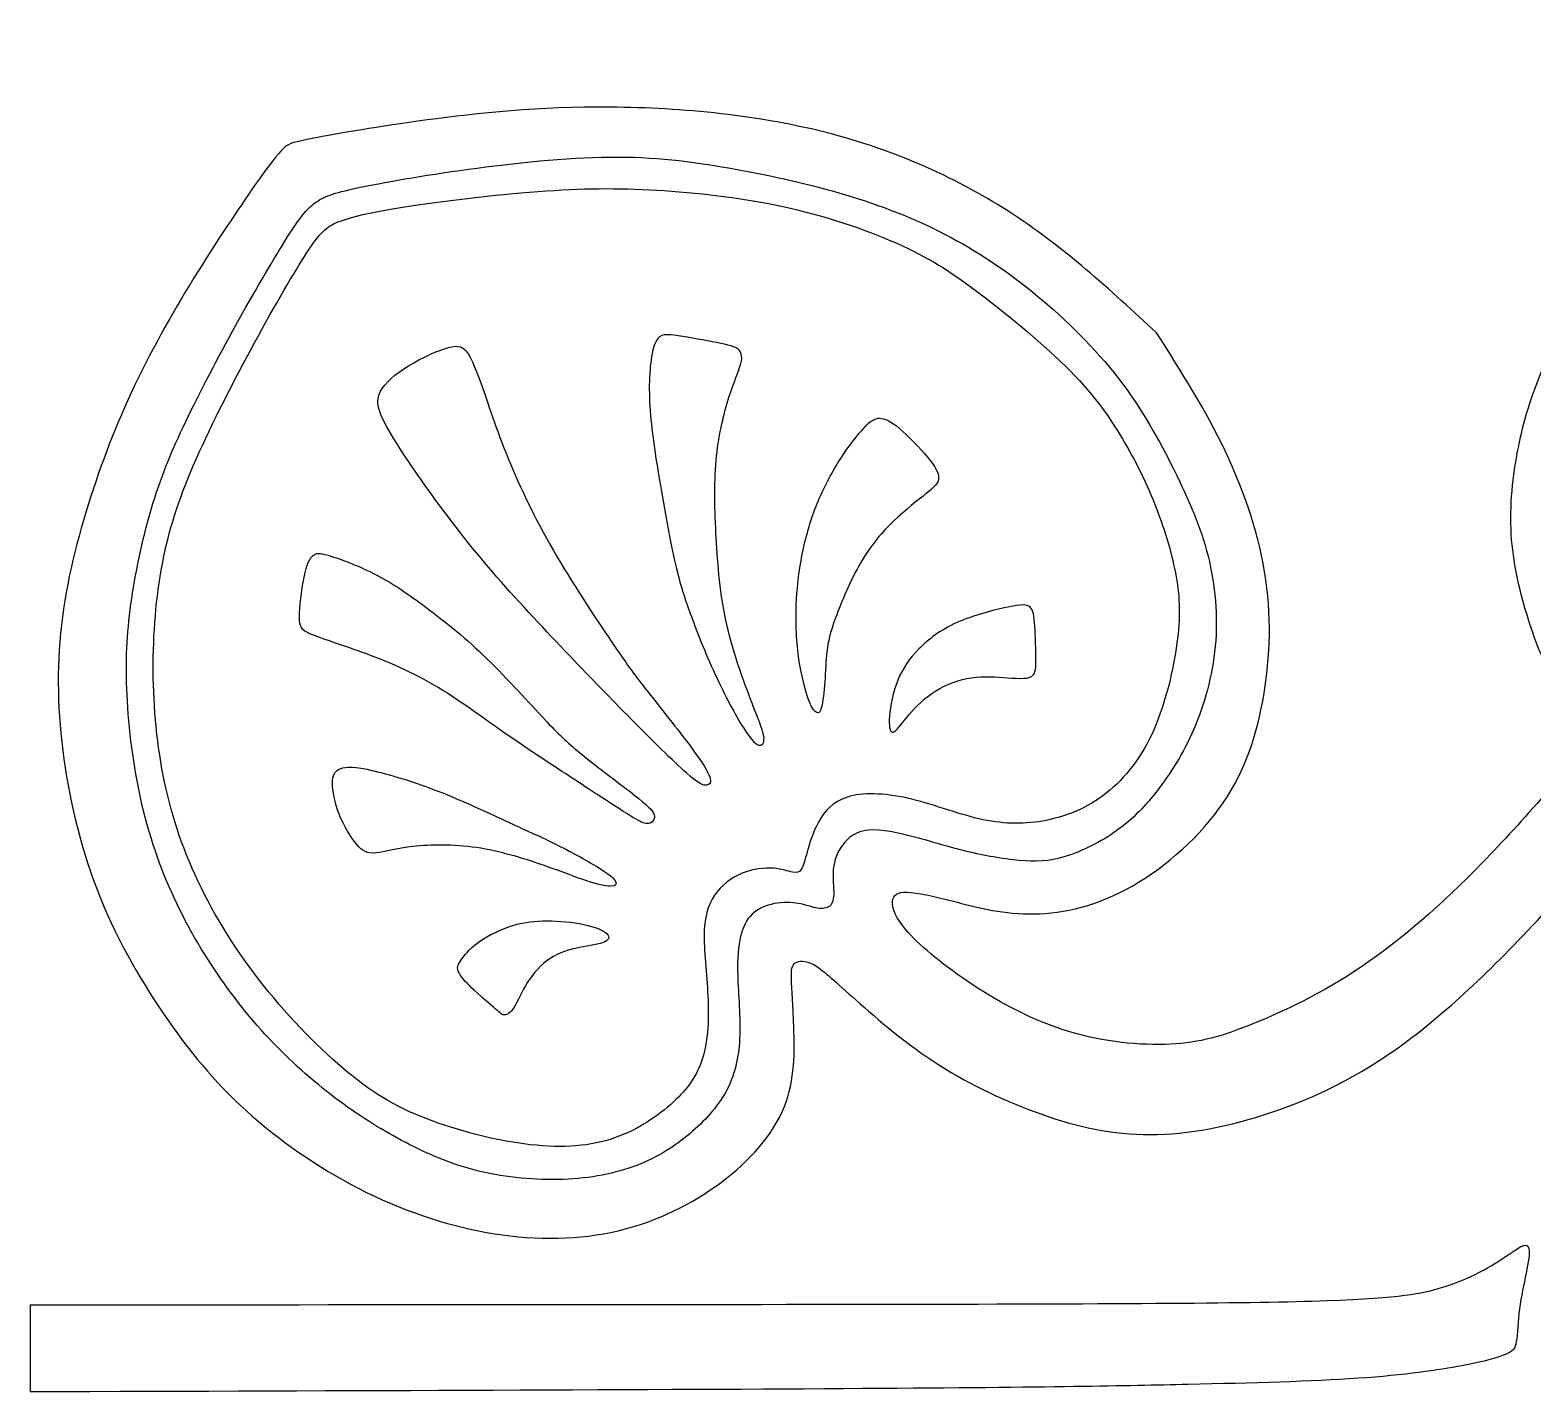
# Model space of a CAD drawing. Extents: x -11 to 8.6, y -2.9 to 35.2.
# Drawn here: x -8.361 to -6.301, y 10.876 to 12.742 of the extents above; entities that cross this region are included whole.
import ezdxf

# ---------------------------------------------------------------- set-up
doc = ezdxf.new("R2010")
doc.units = 0
doc.header["$MEASUREMENT"] = 0
doc.layers.add('LAYER_1', color=7, linetype='CONTINUOUS')

msp = doc.modelspace()

# ---------------------------------------------------------------- linework, layer by layer
at = {"layer": 'LAYER_1'}
for points, knots in [([(-6.24616, 11.80863), (-6.25912, 11.82637), (-6.26871, 11.84148), (-6.27781, 11.8597), (-6.27781, 11.8597), (-6.29126, 11.88663), (-6.30374, 11.9204), (-6.31359, 11.95536), (-6.31359, 11.95536), (-6.32341, 11.99032), (-6.33067, 12.0265), (-6.33147, 12.06569), (-6.33147, 12.06569), (-6.33227, 12.10486), (-6.32662, 12.14707), (-6.31818, 12.18426), (-6.31818, 12.18426), (-6.30976, 12.22142), (-6.29849, 12.25357), (-6.28222, 12.29096), (-6.28222, 12.29096), (-6.26596, 12.32832), (-6.24463, 12.37092), (-6.21811, 12.40931), (-6.21811, 12.40931), (-6.19161, 12.44767), (-6.15984, 12.48185), (-6.12749, 12.5112), (-6.12749, 12.5112), (-6.09515, 12.54052), (-6.0622, 12.56504), (-6.02341, 12.58915), (-6.02341, 12.58915), (-5.98464, 12.61327), (-5.94, 12.63698), (-5.8962, 12.65687), (-5.8962, 12.65687), (-5.8524, 12.67675), (-5.80939, 12.69285), (-5.75533, 12.7065), (-5.75533, 12.7065), (-5.70128, 12.72015), (-5.63618, 12.73143), (-5.56564, 12.73666), (-5.56564, 12.73666), (-5.49512, 12.74188), (-5.41915, 12.74106), (-5.34179, 12.73745), (-5.34179, 12.73745), (-5.26444, 12.73384), (-5.18564, 12.72739), (-5.11432, 12.71374), (-5.11432, 12.71374), (-5.04299, 12.70008), (-4.97907, 12.67916), (-4.91839, 12.65464), (-4.91839, 12.65464), (-4.85772, 12.63015), (-4.80025, 12.602), (-4.74759, 12.56564), (-4.74759, 12.56564), (-4.69495, 12.52928), (-4.64712, 12.48464), (-4.60613, 12.43501), (-4.60613, 12.43501), (-4.56513, 12.38539), (-4.53098, 12.33071), (-4.50706, 12.28168), (-4.50706, 12.28168), (-4.48317, 12.23267), (-4.46948, 12.18925), (-4.46044, 12.14062), (-4.46044, 12.14062), (-4.45142, 12.09201), (-4.44697, 12.03815), (-4.44999, 11.98268), (-4.44999, 11.98268), (-4.453, 11.92724), (-4.46346, 11.87017), (-4.48054, 11.82134), (-4.48054, 11.82134), (-4.49762, 11.77251), (-4.52134, 11.73191), (-4.55088, 11.69353), (-4.55088, 11.69353), (-4.58041, 11.65516), (-4.61579, 11.61896), (-4.6409, 11.59625), (-4.6409, 11.59625), (-4.666, 11.57356), (-4.6809, 11.56432), (-4.69034, 11.56069), (-4.69034, 11.56069), (-4.69976, 11.55708), (-4.70381, 11.5591), (-4.70822, 11.56271), (-4.70822, 11.56271), (-4.71263, 11.56632), (-4.71746, 11.57157), (-4.72429, 11.58061), (-4.72429, 11.58061), (-4.73111, 11.58963), (-4.73997, 11.6025), (-4.74761, 11.61235), (-4.74761, 11.61235), (-4.75523, 11.62219), (-4.76168, 11.62902), (-4.76489, 11.63405), (-4.76489, 11.63405), (-4.76809, 11.63907), (-4.76809, 11.64229), (-4.76326, 11.64833), (-4.76326, 11.64833), (-4.75845, 11.65434), (-4.74879, 11.66318), (-4.72911, 11.68186), (-4.72911, 11.68186), (-4.70942, 11.70055), (-4.67966, 11.72911), (-4.65736, 11.75382), (-4.65736, 11.75382), (-4.63507, 11.77852), (-4.62018, 11.79943), (-4.60974, 11.81911), (-4.60974, 11.81911), (-4.59931, 11.8388), (-4.59326, 11.8573), (-4.58814, 11.8779), (-4.58814, 11.8779), (-4.58303, 11.89847), (-4.57882, 11.9212), (-4.57671, 11.95948), (-4.57671, 11.95948), (-4.57461, 11.99774), (-4.57461, 12.05162), (-4.59109, 12.11592), (-4.59109, 12.11592), (-4.60757, 12.18021), (-4.64052, 12.25496), (-4.69356, 12.32007), (-4.69356, 12.32007), (-4.7466, 12.38517), (-4.81977, 12.44064), (-4.90215, 12.48163), (-4.90215, 12.48163), (-4.98452, 12.52262), (-5.07617, 12.54914), (-5.18066, 12.56281), (-5.18066, 12.56281), (-5.28514, 12.57647), (-5.40249, 12.57729), (-5.51542, 12.56562), (-5.51542, 12.56562), (-5.62834, 12.55397), (-5.73686, 12.52986), (-5.82729, 12.50092), (-5.82729, 12.50092), (-5.91769, 12.47199), (-5.99006, 12.43821), (-6.0431, 12.39842), (-6.0431, 12.39842), (-6.09614, 12.35865), (-6.12991, 12.31283), (-6.15683, 12.2638), (-6.15683, 12.2638), (-6.18375, 12.21479), (-6.20386, 12.16253), (-6.20829, 12.11149), (-6.20829, 12.11149), (-6.2127, 12.06046), (-6.20144, 12.01063), (-6.18295, 11.962), (-6.18295, 11.962), (-6.17539, 11.94211), (-6.16662, 11.92239), (-6.15667, 11.90303)], [0, 0, 0, 0, 0.0222222, 0.0222222, 0.0222222, 0.0222222, 0.0444444, 0.0444444, 0.0444444, 0.0444444, 0.0666667, 0.0666667, 0.0666667, 0.0666667, 0.0888889, 0.0888889, 0.0888889, 0.0888889, 0.1111111, 0.1111111, 0.1111111, 0.1111111, 0.1333333, 0.1333333, 0.1333333, 0.1333333, 0.1555556, 0.1555556, 0.1555556, 0.1555556, 0.1777778, 0.1777778, 0.1777778, 0.1777778, 0.2, 0.2, 0.2, 0.2, 0.2222222, 0.2222222, 0.2222222, 0.2222222, 0.2444444, 0.2444444, 0.2444444, 0.2444444, 0.2666667, 0.2666667, 0.2666667, 0.2666667, 0.2888889, 0.2888889, 0.2888889, 0.2888889, 0.3111111, 0.3111111, 0.3111111, 0.3111111, 0.3333333, 0.3333333, 0.3333333, 0.3333333, 0.3555556, 0.3555556, 0.3555556, 0.3555556, 0.3777778, 0.3777778, 0.3777778, 0.3777778, 0.4, 0.4, 0.4, 0.4, 0.4222222, 0.4222222, 0.4222222, 0.4222222, 0.4444444, 0.4444444, 0.4444444, 0.4444444, 0.4666667, 0.4666667, 0.4666667, 0.4666667, 0.4888889, 0.4888889, 0.4888889, 0.4888889, 0.5111111, 0.5111111, 0.5111111, 0.5111111, 0.5333333, 0.5333333, 0.5333333, 0.5333333, 0.5555556, 0.5555556, 0.5555556, 0.5555556, 0.5777778, 0.5777778, 0.5777778, 0.5777778, 0.6, 0.6, 0.6, 0.6, 0.6222222, 0.6222222, 0.6222222, 0.6222222, 0.6444444, 0.6444444, 0.6444444, 0.6444444, 0.6666667, 0.6666667, 0.6666667, 0.6666667, 0.6888889, 0.6888889, 0.6888889, 0.6888889, 0.7111111, 0.7111111, 0.7111111, 0.7111111, 0.7333333, 0.7333333, 0.7333333, 0.7333333, 0.7555556, 0.7555556, 0.7555556, 0.7555556, 0.7777778, 0.7777778, 0.7777778, 0.7777778, 0.8, 0.8, 0.8, 0.8, 0.8222222, 0.8222222, 0.8222222, 0.8222222, 0.8444444, 0.8444444, 0.8444444, 0.8444444, 0.8666667, 0.8666667, 0.8666667, 0.8666667, 0.8888889, 0.8888889, 0.8888889, 0.8888889, 0.9111111, 0.9111111, 0.9111111, 0.9111111, 0.9333333, 0.9333333, 0.9333333, 0.9333333, 0.9555556, 0.9555556, 0.9555556, 0.9555556, 1, 1, 1, 1]), ([(-6.81713, 12.32728), (-6.88063, 12.38596), (-6.94413, 12.44463), (-7.01969, 12.49326), (-7.01969, 12.49326), (-7.09524, 12.54189), (-7.18285, 12.58048), (-7.2809, 12.60419), (-7.2809, 12.60419), (-7.37896, 12.6279), (-7.48748, 12.63674), (-7.58352, 12.63634), (-7.58352, 12.63634), (-7.67958, 12.63594), (-7.76319, 12.62628), (-7.82948, 12.61704), (-7.82948, 12.61704), (-7.89579, 12.6078), (-7.94484, 12.59896), (-7.97214, 12.59375), (-7.97214, 12.59375), (-7.99946, 12.58851), (-8.00511, 12.58689), (-8.01193, 12.58128), (-8.01193, 12.58128), (-8.01877, 12.57565), (-8.02681, 12.566), (-8.04569, 12.53948), (-8.04569, 12.53948), (-8.06457, 12.51296), (-8.09434, 12.46955), (-8.12487, 12.42094), (-8.12487, 12.42094), (-8.15542, 12.37231), (-8.18677, 12.31843), (-8.21289, 12.26498), (-8.21289, 12.26498), (-8.239, 12.21154), (-8.25991, 12.15848), (-8.27799, 12.10223), (-8.27799, 12.10223), (-8.29607, 12.04597), (-8.31135, 11.98647), (-8.31818, 11.9266), (-8.31818, 11.9266), (-8.32502, 11.86672), (-8.3234, 11.80643), (-8.31456, 11.74334), (-8.31456, 11.74334), (-8.30572, 11.68024), (-8.28964, 11.61433), (-8.26472, 11.55285), (-8.26472, 11.55285), (-8.23981, 11.49137), (-8.20605, 11.43428), (-8.17149, 11.38487), (-8.17149, 11.38487), (-8.13693, 11.33544), (-8.10155, 11.29363), (-8.05655, 11.25426), (-8.05655, 11.25426), (-8.01155, 11.21487), (-7.95687, 11.17788), (-7.89982, 11.14976), (-7.89982, 11.14976), (-7.84275, 11.12164), (-7.78327, 11.10233), (-7.7246, 11.09309), (-7.7246, 11.09309), (-7.66593, 11.08385), (-7.60804, 11.08465), (-7.555, 11.0971), (-7.555, 11.0971), (-7.50196, 11.10957), (-7.45371, 11.13368), (-7.41394, 11.16341), (-7.41394, 11.16341), (-7.37415, 11.19316), (-7.3428, 11.22854), (-7.32752, 11.2663), (-7.32752, 11.2663), (-7.31225, 11.30407), (-7.31307, 11.34428), (-7.31427, 11.37521), (-7.31427, 11.37521), (-7.31547, 11.40614), (-7.31708, 11.42787), (-7.31748, 11.44152), (-7.31748, 11.44152), (-7.31788, 11.45517), (-7.31708, 11.46082), (-7.31227, 11.46403), (-7.31227, 11.46403), (-7.30744, 11.46724), (-7.2986, 11.46806), (-7.28695, 11.46164), (-7.28695, 11.46164), (-7.2753, 11.45521), (-7.26081, 11.44152), (-7.23389, 11.41742), (-7.23389, 11.41742), (-7.20697, 11.39331), (-7.16758, 11.35873), (-7.12378, 11.32981), (-7.12378, 11.32981), (-7.07998, 11.30088), (-7.03173, 11.27755), (-6.98352, 11.25989), (-6.98352, 11.25989), (-6.93529, 11.24221), (-6.88707, 11.23012), (-6.83523, 11.22892), (-6.83523, 11.22892), (-6.78339, 11.22772), (-6.72791, 11.23738), (-6.67005, 11.25586), (-6.67005, 11.25586), (-6.61218, 11.27434), (-6.55189, 11.30168), (-6.49001, 11.34508), (-6.49001, 11.34508), (-6.42813, 11.38848), (-6.3646, 11.44795), (-6.29509, 11.5223), (-6.29509, 11.5223), (-6.22557, 11.59665), (-6.15, 11.68587), (-6.08451, 11.7582), (-6.08451, 11.7582), (-6.019, 11.83054), (-5.96352, 11.88602), (-5.90767, 11.92942), (-5.90767, 11.92942), (-5.8518, 11.97282), (-5.79554, 12.00417), (-5.73325, 12.02989), (-5.73325, 12.02989), (-5.67095, 12.05561), (-5.60262, 12.07571), (-5.52667, 12.08455), (-5.52667, 12.08455), (-5.45072, 12.09339), (-5.36713, 12.09097), (-5.27149, 12.06565), (-5.27149, 12.06565), (-5.17583, 12.04034), (-5.06813, 11.99211), (-4.98013, 11.9439), (-4.98013, 11.9439), (-4.89211, 11.89567), (-4.82378, 11.84742), (-4.74301, 11.77509), (-4.74301, 11.77509), (-4.73335, 11.76646), (-4.72349, 11.75745), (-4.71352, 11.74817)], [0, 0, 0, 0, 0.025, 0.025, 0.025, 0.025, 0.05, 0.05, 0.05, 0.05, 0.075, 0.075, 0.075, 0.075, 0.1, 0.1, 0.1, 0.1, 0.125, 0.125, 0.125, 0.125, 0.15, 0.15, 0.15, 0.15, 0.175, 0.175, 0.175, 0.175, 0.2, 0.2, 0.2, 0.2, 0.225, 0.225, 0.225, 0.225, 0.25, 0.25, 0.25, 0.25, 0.275, 0.275, 0.275, 0.275, 0.3, 0.3, 0.3, 0.3, 0.325, 0.325, 0.325, 0.325, 0.35, 0.35, 0.35, 0.35, 0.375, 0.375, 0.375, 0.375, 0.4, 0.4, 0.4, 0.4, 0.425, 0.425, 0.425, 0.425, 0.45, 0.45, 0.45, 0.45, 0.475, 0.475, 0.475, 0.475, 0.5, 0.5, 0.5, 0.5, 0.525, 0.525, 0.525, 0.525, 0.55, 0.55, 0.55, 0.55, 0.575, 0.575, 0.575, 0.575, 0.6, 0.6, 0.6, 0.6, 0.625, 0.625, 0.625, 0.625, 0.65, 0.65, 0.65, 0.65, 0.675, 0.675, 0.675, 0.675, 0.7, 0.7, 0.7, 0.7, 0.725, 0.725, 0.725, 0.725, 0.75, 0.75, 0.75, 0.75, 0.775, 0.775, 0.775, 0.775, 0.8, 0.8, 0.8, 0.8, 0.825, 0.825, 0.825, 0.825, 0.85, 0.85, 0.85, 0.85, 0.875, 0.875, 0.875, 0.875, 0.9, 0.9, 0.9, 0.9, 0.925, 0.925, 0.925, 0.925, 0.95, 0.95, 0.95, 0.95, 1, 1, 1, 1]), ([(-6.79314, 12.13916), (-6.81323, 12.17955), (-6.83696, 12.22297), (-6.86909, 12.26456), (-6.86909, 12.26456), (-6.90125, 12.30616), (-6.94184, 12.34595), (-6.98243, 12.3793), (-6.98243, 12.3793), (-7.02302, 12.41266), (-7.06361, 12.4396), (-7.10661, 12.46189), (-7.10661, 12.46189), (-7.14961, 12.4842), (-7.19505, 12.50188), (-7.24346, 12.51634), (-7.24346, 12.51634), (-7.29189, 12.53081), (-7.34333, 12.54207), (-7.39416, 12.55131), (-7.39416, 12.55131), (-7.445, 12.56055), (-7.49525, 12.56779), (-7.55512, 12.56799), (-7.55512, 12.56799), (-7.615, 12.56819), (-7.68454, 12.56136), (-7.74822, 12.55292), (-7.74822, 12.55292), (-7.81193, 12.54448), (-7.8698, 12.53444), (-7.90596, 12.52702), (-7.90596, 12.52702), (-7.94214, 12.51958), (-7.95661, 12.51473), (-7.96846, 12.50671), (-7.96846, 12.50671), (-7.98033, 12.49867), (-7.98957, 12.48741), (-8.00583, 12.46209), (-8.00583, 12.46209), (-8.0221, 12.43677), (-8.04543, 12.39739), (-8.06973, 12.35399), (-8.06973, 12.35399), (-8.09404, 12.31059), (-8.11938, 12.26314), (-8.14007, 12.22117), (-8.14007, 12.22117), (-8.16077, 12.17917), (-8.17685, 12.14259), (-8.1901, 12.10101), (-8.1901, 12.10101), (-8.20337, 12.05942), (-8.21382, 12.01278), (-8.22043, 11.971), (-8.22043, 11.971), (-8.22707, 11.9292), (-8.22989, 11.8922), (-8.22869, 11.848), (-8.22869, 11.848), (-8.22749, 11.8038), (-8.22224, 11.75237), (-8.21261, 11.70415), (-8.21261, 11.70415), (-8.20297, 11.65593), (-8.18888, 11.61089), (-8.17042, 11.56829), (-8.17042, 11.56829), (-8.15193, 11.52569), (-8.129, 11.4855), (-8.10411, 11.44894), (-8.10411, 11.44894), (-8.07919, 11.41236), (-8.05225, 11.3794), (-8.02292, 11.34947), (-8.02292, 11.34947), (-7.9936, 11.31953), (-7.96183, 11.29261), (-7.93109, 11.27031), (-7.93109, 11.27031), (-7.90036, 11.248), (-7.8706, 11.23031), (-7.84047, 11.21505), (-7.84047, 11.21505), (-7.81034, 11.19977), (-7.77977, 11.18689), (-7.74421, 11.17847), (-7.74421, 11.17847), (-7.70865, 11.17003), (-7.66806, 11.166), (-7.63049, 11.1674), (-7.63049, 11.1674), (-7.59291, 11.16881), (-7.55833, 11.17566), (-7.52941, 11.18671), (-7.52941, 11.18671), (-7.50048, 11.19775), (-7.47715, 11.21303), (-7.45686, 11.2301), (-7.45686, 11.2301), (-7.43658, 11.24718), (-7.41928, 11.26609), (-7.40763, 11.28717), (-7.40763, 11.28717), (-7.39598, 11.30826), (-7.38993, 11.33159), (-7.38853, 11.35992), (-7.38853, 11.35992), (-7.38713, 11.38824), (-7.39035, 11.42162), (-7.39115, 11.44631), (-7.39115, 11.44631), (-7.39196, 11.47103), (-7.39035, 11.48712), (-7.38714, 11.50018), (-7.38714, 11.50018), (-7.38394, 11.51323), (-7.37909, 11.52329), (-7.37127, 11.53071), (-7.37127, 11.53071), (-7.36343, 11.53814), (-7.35257, 11.54299), (-7.34112, 11.5452), (-7.34112, 11.5452), (-7.32967, 11.5474), (-7.31761, 11.547), (-7.30797, 11.5454), (-7.30797, 11.5454), (-7.29832, 11.54379), (-7.29109, 11.54097), (-7.28427, 11.53956), (-7.28427, 11.53956), (-7.27743, 11.53816), (-7.27098, 11.53816), (-7.26657, 11.54077), (-7.26657, 11.54077), (-7.26216, 11.54337), (-7.25974, 11.54862), (-7.25954, 11.55785), (-7.25954, 11.55785), (-7.25934, 11.56709), (-7.26134, 11.58036), (-7.26014, 11.59261), (-7.26014, 11.59261), (-7.25893, 11.60485), (-7.25451, 11.61614), (-7.24709, 11.62598), (-7.24709, 11.62598), (-7.23965, 11.63582), (-7.22919, 11.64426), (-7.21191, 11.64586), (-7.21191, 11.64586), (-7.19463, 11.64749), (-7.17051, 11.64224), (-7.14722, 11.63602), (-7.14722, 11.63602), (-7.12391, 11.62979), (-7.10138, 11.62255), (-7.07728, 11.61674), (-7.07728, 11.61674), (-7.05317, 11.61091), (-7.02745, 11.60646), (-7.00536, 11.60445), (-7.00536, 11.60445), (-6.98325, 11.60245), (-6.96475, 11.60287), (-6.94226, 11.60968), (-6.94226, 11.60968), (-6.91975, 11.61652), (-6.89321, 11.62979), (-6.87132, 11.64545), (-6.87132, 11.64545), (-6.84941, 11.66112), (-6.83213, 11.67922), (-6.81485, 11.70171), (-6.81485, 11.70171), (-6.79757, 11.72422), (-6.78027, 11.75116), (-6.76602, 11.7843), (-6.76602, 11.7843), (-6.75175, 11.81745), (-6.74048, 11.85686), (-6.73667, 11.89784), (-6.73667, 11.89784), (-6.73285, 11.93883), (-6.73649, 11.98144), (-6.74653, 12.02142), (-6.74653, 12.02142), (-6.75658, 12.06141), (-6.77305, 12.09879), (-6.79314, 12.13916)], [0, 0, 0, 0, 0.0204082, 0.0204082, 0.0204082, 0.0204082, 0.0408163, 0.0408163, 0.0408163, 0.0408163, 0.0612245, 0.0612245, 0.0612245, 0.0612245, 0.0816327, 0.0816327, 0.0816327, 0.0816327, 0.1020408, 0.1020408, 0.1020408, 0.1020408, 0.122449, 0.122449, 0.122449, 0.122449, 0.1428571, 0.1428571, 0.1428571, 0.1428571, 0.1632653, 0.1632653, 0.1632653, 0.1632653, 0.1836735, 0.1836735, 0.1836735, 0.1836735, 0.2040816, 0.2040816, 0.2040816, 0.2040816, 0.2244898, 0.2244898, 0.2244898, 0.2244898, 0.244898, 0.244898, 0.244898, 0.244898, 0.2653061, 0.2653061, 0.2653061, 0.2653061, 0.2857143, 0.2857143, 0.2857143, 0.2857143, 0.3061224, 0.3061224, 0.3061224, 0.3061224, 0.3265306, 0.3265306, 0.3265306, 0.3265306, 0.3469388, 0.3469388, 0.3469388, 0.3469388, 0.3673469, 0.3673469, 0.3673469, 0.3673469, 0.3877551, 0.3877551, 0.3877551, 0.3877551, 0.4081633, 0.4081633, 0.4081633, 0.4081633, 0.4285714, 0.4285714, 0.4285714, 0.4285714, 0.4489796, 0.4489796, 0.4489796, 0.4489796, 0.4693878, 0.4693878, 0.4693878, 0.4693878, 0.4897959, 0.4897959, 0.4897959, 0.4897959, 0.5102041, 0.5102041, 0.5102041, 0.5102041, 0.5306122, 0.5306122, 0.5306122, 0.5306122, 0.5510204, 0.5510204, 0.5510204, 0.5510204, 0.5714286, 0.5714286, 0.5714286, 0.5714286, 0.5918367, 0.5918367, 0.5918367, 0.5918367, 0.6122449, 0.6122449, 0.6122449, 0.6122449, 0.6326531, 0.6326531, 0.6326531, 0.6326531, 0.6530612, 0.6530612, 0.6530612, 0.6530612, 0.6734694, 0.6734694, 0.6734694, 0.6734694, 0.6938776, 0.6938776, 0.6938776, 0.6938776, 0.7142857, 0.7142857, 0.7142857, 0.7142857, 0.7346939, 0.7346939, 0.7346939, 0.7346939, 0.755102, 0.755102, 0.755102, 0.755102, 0.7755102, 0.7755102, 0.7755102, 0.7755102, 0.7959184, 0.7959184, 0.7959184, 0.7959184, 0.8163265, 0.8163265, 0.8163265, 0.8163265, 0.8367347, 0.8367347, 0.8367347, 0.8367347, 0.8571429, 0.8571429, 0.8571429, 0.8571429, 0.877551, 0.877551, 0.877551, 0.877551, 0.8979592, 0.8979592, 0.8979592, 0.8979592, 0.9183673, 0.9183673, 0.9183673, 0.9183673, 0.9387755, 0.9387755, 0.9387755, 0.9387755, 0.9591837, 0.9591837, 0.9591837, 0.9591837, 1, 1, 1, 1]), ([(-6.86045, 12.17615), (-6.87874, 12.2077), (-6.90046, 12.23945), (-6.9354, 12.27501), (-6.9354, 12.27501), (-6.97036, 12.31057), (-7.01861, 12.34998), (-7.05698, 12.3791), (-7.05698, 12.3791), (-7.09535, 12.40823), (-7.12391, 12.42713), (-7.16528, 12.44622), (-7.16528, 12.44622), (-7.20668, 12.4653), (-7.26096, 12.4846), (-7.31861, 12.49785), (-7.31861, 12.49785), (-7.37628, 12.51112), (-7.43738, 12.51836), (-7.49202, 12.52197), (-7.49202, 12.52197), (-7.54669, 12.5256), (-7.59491, 12.5256), (-7.65379, 12.52159), (-7.65379, 12.52159), (-7.71266, 12.51756), (-7.7822, 12.50952), (-7.83261, 12.50208), (-7.83261, 12.50208), (-7.88305, 12.49465), (-7.91442, 12.48781), (-7.9341, 12.48079), (-7.9341, 12.48079), (-7.95379, 12.47376), (-7.96183, 12.4665), (-7.9783, 12.44181), (-7.9783, 12.44181), (-7.99478, 12.41709), (-8.0197, 12.37488), (-8.04762, 12.32404), (-8.04762, 12.32404), (-8.07556, 12.2732), (-8.10651, 12.21373), (-8.1292, 12.1635), (-8.1292, 12.1635), (-8.15192, 12.11326), (-8.16641, 12.07227), (-8.17623, 12.02747), (-8.17623, 12.02747), (-8.18607, 11.98265), (-8.19132, 11.93402), (-8.19212, 11.88338), (-8.19212, 11.88338), (-8.19293, 11.83275), (-8.1893, 11.78009), (-8.18026, 11.73006), (-8.18026, 11.73006), (-8.17122, 11.68002), (-8.15675, 11.6326), (-8.13486, 11.58459), (-8.13486, 11.58459), (-8.11295, 11.53656), (-8.0836, 11.48791), (-8.04784, 11.4417), (-8.04784, 11.4417), (-8.01208, 11.3955), (-7.96986, 11.35168), (-7.9323, 11.31975), (-7.9323, 11.31975), (-7.89471, 11.28779), (-7.86176, 11.26767), (-7.81836, 11.25081), (-7.81836, 11.25081), (-7.77496, 11.23393), (-7.7211, 11.22024), (-7.6755, 11.21503), (-7.6755, 11.21503), (-7.62989, 11.2098), (-7.59249, 11.21304), (-7.55995, 11.22429), (-7.55995, 11.22429), (-7.5274, 11.23554), (-7.49966, 11.25484), (-7.47957, 11.27332), (-7.47957, 11.27332), (-7.45949, 11.2918), (-7.447, 11.30948), (-7.43978, 11.33218), (-7.43978, 11.33218), (-7.43255, 11.35489), (-7.43054, 11.38263), (-7.43175, 11.41296), (-7.43175, 11.41296), (-7.43295, 11.44331), (-7.43738, 11.47626), (-7.43718, 11.50118), (-7.43718, 11.50118), (-7.43698, 11.52609), (-7.43213, 11.54297), (-7.42291, 11.55662), (-7.42291, 11.55662), (-7.41366, 11.5703), (-7.39998, 11.58076), (-7.38512, 11.58677), (-7.38512, 11.58677), (-7.37025, 11.59281), (-7.35417, 11.59443), (-7.34212, 11.59363), (-7.34212, 11.59363), (-7.33007, 11.59282), (-7.32202, 11.5896), (-7.3162, 11.58839), (-7.3162, 11.58839), (-7.31039, 11.58719), (-7.30674, 11.58799), (-7.30394, 11.5924), (-7.30394, 11.5924), (-7.30113, 11.59683), (-7.29913, 11.60487), (-7.29592, 11.61632), (-7.29592, 11.61632), (-7.29271, 11.62777), (-7.28826, 11.64266), (-7.28044, 11.65691), (-7.28044, 11.65691), (-7.2726, 11.67116), (-7.26134, 11.68485), (-7.24085, 11.69127), (-7.24085, 11.69127), (-7.22037, 11.6977), (-7.1906, 11.6969), (-7.15847, 11.68968), (-7.15847, 11.68968), (-7.12631, 11.68245), (-7.09174, 11.66876), (-7.06061, 11.66154), (-7.06061, 11.66154), (-7.02946, 11.6543), (-7.00171, 11.6535), (-6.97359, 11.65831), (-6.97359, 11.65831), (-6.94546, 11.66314), (-6.91692, 11.67359), (-6.8908, 11.69287), (-6.8908, 11.69287), (-6.86468, 11.71216), (-6.84097, 11.74032), (-6.82369, 11.77708), (-6.82369, 11.77708), (-6.80641, 11.81385), (-6.79555, 11.85927), (-6.79013, 11.89523), (-6.79013, 11.89523), (-6.7847, 11.93119), (-6.7847, 11.95773), (-6.78931, 11.98726), (-6.78931, 11.98726), (-6.79394, 12.0168), (-6.8032, 12.04936), (-6.81525, 12.08129), (-6.81525, 12.08129), (-6.8273, 12.11324), (-6.84219, 12.14461), (-6.86045, 12.17615)], [0, 0, 0, 0, 0.0238095, 0.0238095, 0.0238095, 0.0238095, 0.047619, 0.047619, 0.047619, 0.047619, 0.0714286, 0.0714286, 0.0714286, 0.0714286, 0.0952381, 0.0952381, 0.0952381, 0.0952381, 0.1190476, 0.1190476, 0.1190476, 0.1190476, 0.1428571, 0.1428571, 0.1428571, 0.1428571, 0.1666667, 0.1666667, 0.1666667, 0.1666667, 0.1904762, 0.1904762, 0.1904762, 0.1904762, 0.2142857, 0.2142857, 0.2142857, 0.2142857, 0.2380952, 0.2380952, 0.2380952, 0.2380952, 0.2619048, 0.2619048, 0.2619048, 0.2619048, 0.2857143, 0.2857143, 0.2857143, 0.2857143, 0.3095238, 0.3095238, 0.3095238, 0.3095238, 0.3333333, 0.3333333, 0.3333333, 0.3333333, 0.3571429, 0.3571429, 0.3571429, 0.3571429, 0.3809524, 0.3809524, 0.3809524, 0.3809524, 0.4047619, 0.4047619, 0.4047619, 0.4047619, 0.4285714, 0.4285714, 0.4285714, 0.4285714, 0.452381, 0.452381, 0.452381, 0.452381, 0.4761905, 0.4761905, 0.4761905, 0.4761905, 0.5, 0.5, 0.5, 0.5, 0.5238095, 0.5238095, 0.5238095, 0.5238095, 0.547619, 0.547619, 0.547619, 0.547619, 0.5714286, 0.5714286, 0.5714286, 0.5714286, 0.5952381, 0.5952381, 0.5952381, 0.5952381, 0.6190476, 0.6190476, 0.6190476, 0.6190476, 0.6428571, 0.6428571, 0.6428571, 0.6428571, 0.6666667, 0.6666667, 0.6666667, 0.6666667, 0.6904762, 0.6904762, 0.6904762, 0.6904762, 0.7142857, 0.7142857, 0.7142857, 0.7142857, 0.7380952, 0.7380952, 0.7380952, 0.7380952, 0.7619048, 0.7619048, 0.7619048, 0.7619048, 0.7857143, 0.7857143, 0.7857143, 0.7857143, 0.8095238, 0.8095238, 0.8095238, 0.8095238, 0.8333333, 0.8333333, 0.8333333, 0.8333333, 0.8571429, 0.8571429, 0.8571429, 0.8571429, 0.8809524, 0.8809524, 0.8809524, 0.8809524, 0.9047619, 0.9047619, 0.9047619, 0.9047619, 0.9285714, 0.9285714, 0.9285714, 0.9285714, 0.952381, 0.952381, 0.952381, 0.952381, 1, 1, 1, 1]), ([(-7.47764, 12.01546), (-7.48457, 12.0467), (-7.49301, 12.09294), (-7.49962, 12.13311), (-7.49962, 12.13311), (-7.50626, 12.1733), (-7.51111, 12.20748), (-7.51211, 12.23841), (-7.51211, 12.23841), (-7.51311, 12.26936), (-7.51029, 12.2971), (-7.50516, 12.31115), (-7.50516, 12.31115), (-7.50004, 12.32522), (-7.49261, 12.32563), (-7.47835, 12.32382), (-7.47835, 12.32382), (-7.46408, 12.32202), (-7.44296, 12.31799), (-7.42619, 12.31489), (-7.42619, 12.31489), (-7.40942, 12.31177), (-7.39695, 12.30955), (-7.39073, 12.30474), (-7.39073, 12.30474), (-7.3845, 12.29991), (-7.3845, 12.29247), (-7.38811, 12.28082), (-7.38811, 12.28082), (-7.39172, 12.26916), (-7.39897, 12.25328), (-7.40568, 12.23068), (-7.40568, 12.23068), (-7.41241, 12.20808), (-7.41866, 12.17873), (-7.42116, 12.146), (-7.42116, 12.146), (-7.42367, 12.11324), (-7.42247, 12.07704), (-7.42017, 12.03908), (-7.42017, 12.03908), (-7.41786, 12.00111), (-7.41443, 11.9613), (-7.4043, 11.91973), (-7.4043, 11.91973), (-7.39414, 11.87813), (-7.37726, 11.83472), (-7.36753, 11.8096), (-7.36753, 11.8096), (-7.35778, 11.78448), (-7.35516, 11.77765), (-7.35506, 11.77172), (-7.35506, 11.77172), (-7.35495, 11.7658), (-7.35736, 11.76075), (-7.36248, 11.76246), (-7.36248, 11.76246), (-7.3676, 11.76418), (-7.37544, 11.77262), (-7.3872, 11.79221), (-7.3872, 11.79221), (-7.39895, 11.8118), (-7.41463, 11.84255), (-7.42739, 11.87099), (-7.42739, 11.87099), (-7.44015, 11.89942), (-7.45001, 11.92554), (-7.45763, 11.94674), (-7.45763, 11.94674), (-7.46526, 11.96794), (-7.47071, 11.98421), (-7.47764, 12.01546)], [0, 0, 0, 0, 0.0526316, 0.0526316, 0.0526316, 0.0526316, 0.1052632, 0.1052632, 0.1052632, 0.1052632, 0.1578947, 0.1578947, 0.1578947, 0.1578947, 0.2105263, 0.2105263, 0.2105263, 0.2105263, 0.2631579, 0.2631579, 0.2631579, 0.2631579, 0.3157895, 0.3157895, 0.3157895, 0.3157895, 0.3684211, 0.3684211, 0.3684211, 0.3684211, 0.4210526, 0.4210526, 0.4210526, 0.4210526, 0.4736842, 0.4736842, 0.4736842, 0.4736842, 0.5263158, 0.5263158, 0.5263158, 0.5263158, 0.5789474, 0.5789474, 0.5789474, 0.5789474, 0.6315789, 0.6315789, 0.6315789, 0.6315789, 0.6842105, 0.6842105, 0.6842105, 0.6842105, 0.7368421, 0.7368421, 0.7368421, 0.7368421, 0.7894737, 0.7894737, 0.7894737, 0.7894737, 0.8421053, 0.8421053, 0.8421053, 0.8421053, 0.8947368, 0.8947368, 0.8947368, 0.8947368, 1, 1, 1, 1]), ([(-4.64581, 11.83534), (-4.66733, 11.85404), (-4.6887, 11.87197), (-4.71004, 11.88923), (-4.71004, 11.88923), (-4.7876, 11.9519), (-4.86559, 12.00578), (-4.93872, 12.05038), (-4.93872, 12.05038), (-5.01186, 12.09498), (-5.08018, 12.13036), (-5.1521, 12.15648), (-5.1521, 12.15648), (-5.22404, 12.1826), (-5.29961, 12.19949), (-5.37516, 12.20633), (-5.37516, 12.20633), (-5.45072, 12.21316), (-5.52629, 12.20992), (-5.59901, 12.19707), (-5.59901, 12.19707), (-5.67176, 12.18422), (-5.74169, 12.16169), (-5.81282, 12.12473), (-5.81282, 12.12473), (-5.88394, 12.08776), (-5.9563, 12.03631), (-6.02099, 11.97886), (-6.02099, 11.97886), (-6.08569, 11.92139), (-6.14276, 11.85786), (-6.19983, 11.79237), (-6.19983, 11.79237), (-6.2569, 11.72687), (-6.31397, 11.65935), (-6.37022, 11.60148), (-6.37022, 11.60148), (-6.42649, 11.54361), (-6.48197, 11.49538), (-6.53621, 11.45882), (-6.53621, 11.45882), (-6.59046, 11.42224), (-6.64353, 11.39732), (-6.68531, 11.38044), (-6.68531, 11.38044), (-6.7271, 11.36356), (-6.75767, 11.35472), (-6.79824, 11.35272), (-6.79824, 11.35272), (-6.83884, 11.3507), (-6.88947, 11.35553), (-6.93728, 11.36998), (-6.93728, 11.36998), (-6.98511, 11.38445), (-7.03015, 11.40857), (-7.06872, 11.43388), (-7.06872, 11.43388), (-7.10729, 11.4592), (-7.13946, 11.48574), (-7.15752, 11.50583), (-7.15752, 11.50583), (-7.1756, 11.52591), (-7.17965, 11.5396), (-7.17884, 11.54842), (-7.17884, 11.54842), (-7.17804, 11.55726), (-7.17239, 11.56129), (-7.15874, 11.56089), (-7.15874, 11.56089), (-7.14509, 11.56049), (-7.12336, 11.55566), (-7.09524, 11.54844), (-7.09524, 11.54844), (-7.06711, 11.5412), (-7.03254, 11.53154), (-6.99236, 11.53114), (-6.99236, 11.53114), (-6.95217, 11.53074), (-6.90635, 11.53958), (-6.85934, 11.5645), (-6.85934, 11.5645), (-6.81232, 11.58942), (-6.76409, 11.63041), (-6.73153, 11.67501), (-6.73153, 11.67501), (-6.69898, 11.71963), (-6.6821, 11.76786), (-6.67206, 11.8205), (-6.67206, 11.8205), (-6.66202, 11.87316), (-6.65879, 11.93023), (-6.66723, 11.9889), (-6.66723, 11.9889), (-6.67567, 12.04757), (-6.69577, 12.10787), (-6.72269, 12.16452), (-6.72269, 12.16452), (-6.74961, 12.22118), (-6.78337, 12.27424), (-6.81713, 12.32728)], [0, 0, 0, 0, 0.0384615, 0.0384615, 0.0384615, 0.0384615, 0.0769231, 0.0769231, 0.0769231, 0.0769231, 0.1153846, 0.1153846, 0.1153846, 0.1153846, 0.1538462, 0.1538462, 0.1538462, 0.1538462, 0.1923077, 0.1923077, 0.1923077, 0.1923077, 0.2307692, 0.2307692, 0.2307692, 0.2307692, 0.2692308, 0.2692308, 0.2692308, 0.2692308, 0.3076923, 0.3076923, 0.3076923, 0.3076923, 0.3461538, 0.3461538, 0.3461538, 0.3461538, 0.3846154, 0.3846154, 0.3846154, 0.3846154, 0.4230769, 0.4230769, 0.4230769, 0.4230769, 0.4615385, 0.4615385, 0.4615385, 0.4615385, 0.5, 0.5, 0.5, 0.5, 0.5384615, 0.5384615, 0.5384615, 0.5384615, 0.5769231, 0.5769231, 0.5769231, 0.5769231, 0.6153846, 0.6153846, 0.6153846, 0.6153846, 0.6538462, 0.6538462, 0.6538462, 0.6538462, 0.6923077, 0.6923077, 0.6923077, 0.6923077, 0.7307692, 0.7307692, 0.7307692, 0.7307692, 0.7692308, 0.7692308, 0.7692308, 0.7692308, 0.8076923, 0.8076923, 0.8076923, 0.8076923, 0.8461538, 0.8461538, 0.8461538, 0.8461538, 0.8846154, 0.8846154, 0.8846154, 0.8846154, 0.9230769, 0.9230769, 0.9230769, 0.9230769, 1, 1, 1, 1]), ([(-7.56072, 11.89911), (-7.58081, 11.92855), (-7.61258, 11.97599), (-7.63888, 12.0208), (-7.63888, 12.0208), (-7.6652, 12.0656), (-7.68612, 12.10781), (-7.70269, 12.14758), (-7.70269, 12.14758), (-7.71926, 12.18737), (-7.73154, 12.22476), (-7.74057, 12.25068), (-7.74057, 12.25068), (-7.74961, 12.27659), (-7.75546, 12.29107), (-7.76136, 12.2996), (-7.76136, 12.2996), (-7.76729, 12.30815), (-7.77334, 12.31077), (-7.78748, 12.30705), (-7.78748, 12.30705), (-7.80165, 12.30333), (-7.82397, 12.29327), (-7.84224, 12.28203), (-7.84224, 12.28203), (-7.86052, 12.27078), (-7.87481, 12.25829), (-7.88102, 12.24625), (-7.88102, 12.24625), (-7.88726, 12.2342), (-7.88545, 12.22253), (-7.87149, 12.19753), (-7.87149, 12.19753), (-7.85753, 12.17252), (-7.83139, 12.13411), (-7.80518, 12.09815), (-7.80518, 12.09815), (-7.77895, 12.06219), (-7.75262, 12.02863), (-7.72108, 11.99247), (-7.72108, 11.99247), (-7.68953, 11.95629), (-7.65275, 11.9175), (-7.62162, 11.88495), (-7.62162, 11.88495), (-7.59047, 11.8524), (-7.56495, 11.82608), (-7.53712, 11.79795), (-7.53712, 11.79795), (-7.50928, 11.76983), (-7.47914, 11.73986), (-7.46136, 11.7242), (-7.46136, 11.7242), (-7.44357, 11.70853), (-7.43812, 11.70711), (-7.43391, 11.70751), (-7.43391, 11.70751), (-7.4297, 11.70791), (-7.42668, 11.71013), (-7.42908, 11.71775), (-7.42908, 11.71775), (-7.43151, 11.72539), (-7.43935, 11.73848), (-7.45602, 11.76086), (-7.45602, 11.76086), (-7.4727, 11.78326), (-7.49824, 11.81503), (-7.51521, 11.83661), (-7.51521, 11.83661), (-7.53219, 11.85821), (-7.54063, 11.86969), (-7.56072, 11.89911)], [0, 0, 0, 0, 0.0526316, 0.0526316, 0.0526316, 0.0526316, 0.1052632, 0.1052632, 0.1052632, 0.1052632, 0.1578947, 0.1578947, 0.1578947, 0.1578947, 0.2105263, 0.2105263, 0.2105263, 0.2105263, 0.2631579, 0.2631579, 0.2631579, 0.2631579, 0.3157895, 0.3157895, 0.3157895, 0.3157895, 0.3684211, 0.3684211, 0.3684211, 0.3684211, 0.4210526, 0.4210526, 0.4210526, 0.4210526, 0.4736842, 0.4736842, 0.4736842, 0.4736842, 0.5263158, 0.5263158, 0.5263158, 0.5263158, 0.5789474, 0.5789474, 0.5789474, 0.5789474, 0.6315789, 0.6315789, 0.6315789, 0.6315789, 0.6842105, 0.6842105, 0.6842105, 0.6842105, 0.7368421, 0.7368421, 0.7368421, 0.7368421, 0.7894737, 0.7894737, 0.7894737, 0.7894737, 0.8421053, 0.8421053, 0.8421053, 0.8421053, 0.8947368, 0.8947368, 0.8947368, 0.8947368, 1, 1, 1, 1]), ([(-7.257, 11.9369), (-7.24927, 11.95809), (-7.23639, 11.98864), (-7.22233, 12.01276), (-7.22233, 12.01276), (-7.20826, 12.03687), (-7.19299, 12.05455), (-7.17702, 12.06972), (-7.17702, 12.06972), (-7.16104, 12.08488), (-7.14436, 12.09757), (-7.13311, 12.10659), (-7.13311, 12.10659), (-7.12187, 12.11563), (-7.11602, 12.12108), (-7.11572, 12.12821), (-7.11572, 12.12821), (-7.11541, 12.13533), (-7.12066, 12.14418), (-7.13111, 12.15682), (-7.13111, 12.15682), (-7.14155, 12.16949), (-7.15723, 12.18597), (-7.16928, 12.1961), (-7.16928, 12.1961), (-7.18134, 12.20626), (-7.18978, 12.21008), (-7.19671, 12.21018), (-7.19671, 12.21018), (-7.20363, 12.21028), (-7.20908, 12.20666), (-7.21781, 12.19722), (-7.21781, 12.19722), (-7.22654, 12.18777), (-7.23861, 12.1725), (-7.24995, 12.15502), (-7.24995, 12.15502), (-7.2613, 12.13754), (-7.27197, 12.11784), (-7.28059, 12.09726), (-7.28059, 12.09726), (-7.28923, 12.07666), (-7.29588, 12.05514), (-7.30089, 12.03224), (-7.30089, 12.03224), (-7.30591, 12.00933), (-7.30935, 11.98502), (-7.31064, 11.95961), (-7.31064, 11.95961), (-7.31196, 11.93418), (-7.31114, 11.90766), (-7.30773, 11.88314), (-7.30773, 11.88314), (-7.30432, 11.85863), (-7.29827, 11.83612), (-7.29357, 11.82347), (-7.29357, 11.82347), (-7.28885, 11.8108), (-7.28542, 11.80798), (-7.28272, 11.80708), (-7.28272, 11.80708), (-7.28, 11.80617), (-7.27798, 11.80719), (-7.27618, 11.81441), (-7.27618, 11.81441), (-7.27437, 11.82165), (-7.27277, 11.83513), (-7.27177, 11.84908), (-7.27177, 11.84908), (-7.27076, 11.86304), (-7.27034, 11.87753), (-7.26885, 11.89067), (-7.26885, 11.89067), (-7.26734, 11.90383), (-7.26473, 11.9157), (-7.257, 11.9369)], [0, 0, 0, 0, 0.05, 0.05, 0.05, 0.05, 0.1, 0.1, 0.1, 0.1, 0.15, 0.15, 0.15, 0.15, 0.2, 0.2, 0.2, 0.2, 0.25, 0.25, 0.25, 0.25, 0.3, 0.3, 0.3, 0.3, 0.35, 0.35, 0.35, 0.35, 0.4, 0.4, 0.4, 0.4, 0.45, 0.45, 0.45, 0.45, 0.5, 0.5, 0.5, 0.5, 0.55, 0.55, 0.55, 0.55, 0.6, 0.6, 0.6, 0.6, 0.65, 0.65, 0.65, 0.65, 0.7, 0.7, 0.7, 0.7, 0.75, 0.75, 0.75, 0.75, 0.8, 0.8, 0.8, 0.8, 0.85, 0.85, 0.85, 0.85, 0.9, 0.9, 0.9, 0.9, 1, 1, 1, 1]), ([(-7.66019, 11.80227), (-7.68107, 11.82467), (-7.71184, 11.85863), (-7.74026, 11.88584), (-7.74026, 11.88584), (-7.76869, 11.91307), (-7.79483, 11.9336), (-7.81843, 11.95117), (-7.81843, 11.95117), (-7.84204, 11.96874), (-7.86316, 11.98343), (-7.88586, 11.99528), (-7.88586, 11.99528), (-7.90857, 12.00713), (-7.93288, 12.01617), (-7.94744, 12.02089), (-7.94744, 12.02089), (-7.96201, 12.02561), (-7.96684, 12.02601), (-7.97145, 12.0232), (-7.97145, 12.0232), (-7.97606, 12.02039), (-7.98051, 12.01434), (-7.98421, 11.99878), (-7.98421, 11.99878), (-7.98793, 11.98321), (-7.99095, 11.95809), (-7.99175, 11.94284), (-7.99175, 11.94284), (-7.99256, 11.92756), (-7.99115, 11.92211), (-7.98082, 11.91661), (-7.98082, 11.91661), (-7.97047, 11.91109), (-7.95116, 11.90544), (-7.92255, 11.8955), (-7.92255, 11.8955), (-7.89391, 11.88557), (-7.85591, 11.87128), (-7.82095, 11.8523), (-7.82095, 11.8523), (-7.78599, 11.83331), (-7.75404, 11.8096), (-7.7264, 11.79), (-7.7264, 11.79), (-7.69877, 11.77041), (-7.67546, 11.75494), (-7.65074, 11.73866), (-7.65074, 11.73866), (-7.62603, 11.72238), (-7.59991, 11.7053), (-7.57962, 11.69205), (-7.57962, 11.69205), (-7.55932, 11.67878), (-7.54484, 11.66934), (-7.53491, 11.66342), (-7.53491, 11.66342), (-7.52496, 11.65749), (-7.51951, 11.65507), (-7.5155, 11.65478), (-7.5155, 11.65478), (-7.51149, 11.65447), (-7.50886, 11.65627), (-7.50686, 11.65928), (-7.50686, 11.65928), (-7.50485, 11.66229), (-7.50345, 11.66653), (-7.51038, 11.67446), (-7.51038, 11.67446), (-7.51732, 11.68239), (-7.5326, 11.69406), (-7.55177, 11.70862), (-7.55177, 11.70862), (-7.57096, 11.72318), (-7.59409, 11.74068), (-7.61115, 11.75484), (-7.61115, 11.75484), (-7.62823, 11.76901), (-7.6393, 11.77987), (-7.66019, 11.80227)], [0, 0, 0, 0, 0.047619, 0.047619, 0.047619, 0.047619, 0.0952381, 0.0952381, 0.0952381, 0.0952381, 0.1428571, 0.1428571, 0.1428571, 0.1428571, 0.1904762, 0.1904762, 0.1904762, 0.1904762, 0.2380952, 0.2380952, 0.2380952, 0.2380952, 0.2857143, 0.2857143, 0.2857143, 0.2857143, 0.3333333, 0.3333333, 0.3333333, 0.3333333, 0.3809524, 0.3809524, 0.3809524, 0.3809524, 0.4285714, 0.4285714, 0.4285714, 0.4285714, 0.4761905, 0.4761905, 0.4761905, 0.4761905, 0.5238095, 0.5238095, 0.5238095, 0.5238095, 0.5714286, 0.5714286, 0.5714286, 0.5714286, 0.6190476, 0.6190476, 0.6190476, 0.6190476, 0.6666667, 0.6666667, 0.6666667, 0.6666667, 0.7142857, 0.7142857, 0.7142857, 0.7142857, 0.7619048, 0.7619048, 0.7619048, 0.7619048, 0.8095238, 0.8095238, 0.8095238, 0.8095238, 0.8571429, 0.8571429, 0.8571429, 0.8571429, 0.9047619, 0.9047619, 0.9047619, 0.9047619, 1, 1, 1, 1]), ([(-7.14285, 11.89408), (-7.12989, 11.90724), (-7.11341, 11.92013), (-7.09061, 11.93026), (-7.09061, 11.93026), (-7.06781, 11.94041), (-7.03866, 11.94785), (-7.02038, 11.95157), (-7.02038, 11.95157), (-7.0021, 11.95529), (-6.99466, 11.95529), (-6.99034, 11.95128), (-6.99034, 11.95128), (-6.98602, 11.94725), (-6.9848, 11.93921), (-6.98391, 11.92545), (-6.98391, 11.92545), (-6.98299, 11.91169), (-6.98239, 11.89219), (-6.98239, 11.87873), (-6.98239, 11.87873), (-6.98239, 11.86526), (-6.98299, 11.85783), (-6.99152, 11.85511), (-6.99152, 11.85511), (-7.00007, 11.8524), (-7.01655, 11.85442), (-7.03312, 11.85542), (-7.03312, 11.85542), (-7.04971, 11.85642), (-7.0664, 11.85642), (-7.08317, 11.85221), (-7.08317, 11.85221), (-7.09996, 11.84798), (-7.11684, 11.83955), (-7.13049, 11.8291), (-7.13049, 11.8291), (-7.14416, 11.81866), (-7.15462, 11.80617), (-7.16255, 11.79644), (-7.16255, 11.79644), (-7.17048, 11.78669), (-7.17593, 11.77965), (-7.17934, 11.78014), (-7.17934, 11.78014), (-7.18275, 11.78065), (-7.18415, 11.78869), (-7.18306, 11.80225), (-7.18306, 11.80225), (-7.18194, 11.81581), (-7.17832, 11.83492), (-7.17179, 11.85117), (-7.17179, 11.85117), (-7.16527, 11.86745), (-7.15581, 11.88094), (-7.14285, 11.89408)], [0, 0, 0, 0, 0.0666667, 0.0666667, 0.0666667, 0.0666667, 0.1333333, 0.1333333, 0.1333333, 0.1333333, 0.2, 0.2, 0.2, 0.2, 0.2666667, 0.2666667, 0.2666667, 0.2666667, 0.3333333, 0.3333333, 0.3333333, 0.3333333, 0.4, 0.4, 0.4, 0.4, 0.4666667, 0.4666667, 0.4666667, 0.4666667, 0.5333333, 0.5333333, 0.5333333, 0.5333333, 0.6, 0.6, 0.6, 0.6, 0.6666667, 0.6666667, 0.6666667, 0.6666667, 0.7333333, 0.7333333, 0.7333333, 0.7333333, 0.8, 0.8, 0.8, 0.8, 0.8666667, 0.8666667, 0.8666667, 0.8666667, 1, 1, 1, 1]), ([(-7.7044, 11.65636), (-7.73113, 11.66872), (-7.76731, 11.68602), (-7.80356, 11.69998), (-7.80356, 11.69998), (-7.83983, 11.71394), (-7.87621, 11.72461), (-7.89911, 11.72922), (-7.89911, 11.72922), (-7.92202, 11.73385), (-7.93148, 11.73243), (-7.9376, 11.72922), (-7.9376, 11.72922), (-7.94373, 11.72601), (-7.94655, 11.72096), (-7.94655, 11.71043), (-7.94655, 11.71043), (-7.94655, 11.69987), (-7.94373, 11.6838), (-7.9374, 11.66783), (-7.9374, 11.66783), (-7.93108, 11.65186), (-7.92122, 11.63597), (-7.91329, 11.62643), (-7.91329, 11.62643), (-7.90536, 11.6169), (-7.89931, 11.61366), (-7.88717, 11.61475), (-7.88717, 11.61475), (-7.87501, 11.61586), (-7.85671, 11.62131), (-7.8317, 11.62392), (-7.8317, 11.62392), (-7.80668, 11.62653), (-7.77492, 11.62633), (-7.74299, 11.621), (-7.74299, 11.621), (-7.71104, 11.61568), (-7.67887, 11.60524), (-7.65417, 11.5966), (-7.65417, 11.5966), (-7.62945, 11.58796), (-7.61216, 11.58112), (-7.5979, 11.5764), (-7.5979, 11.5764), (-7.58363, 11.57168), (-7.57237, 11.56906), (-7.56555, 11.56915), (-7.56555, 11.56915), (-7.55872, 11.56926), (-7.55629, 11.57208), (-7.55901, 11.57649), (-7.55901, 11.57649), (-7.56172, 11.5809), (-7.56956, 11.58695), (-7.58442, 11.59598), (-7.58442, 11.59598), (-7.59929, 11.60502), (-7.62122, 11.6171), (-7.64079, 11.62684), (-7.64079, 11.62684), (-7.66039, 11.63657), (-7.67768, 11.64402), (-7.7044, 11.65636)], [0, 0, 0, 0, 0.0588235, 0.0588235, 0.0588235, 0.0588235, 0.1176471, 0.1176471, 0.1176471, 0.1176471, 0.1764706, 0.1764706, 0.1764706, 0.1764706, 0.2352941, 0.2352941, 0.2352941, 0.2352941, 0.2941176, 0.2941176, 0.2941176, 0.2941176, 0.3529412, 0.3529412, 0.3529412, 0.3529412, 0.4117647, 0.4117647, 0.4117647, 0.4117647, 0.4705882, 0.4705882, 0.4705882, 0.4705882, 0.5294118, 0.5294118, 0.5294118, 0.5294118, 0.5882353, 0.5882353, 0.5882353, 0.5882353, 0.6470588, 0.6470588, 0.6470588, 0.6470588, 0.7058824, 0.7058824, 0.7058824, 0.7058824, 0.7647059, 0.7647059, 0.7647059, 0.7647059, 0.8235294, 0.8235294, 0.8235294, 0.8235294, 0.8823529, 0.8823529, 0.8823529, 0.8823529, 1, 1, 1, 1]), ([(-7.702, 11.51434), (-7.71647, 11.50962), (-7.73255, 11.50218), (-7.74439, 11.49394), (-7.74439, 11.49394), (-7.75626, 11.4857), (-7.7639, 11.47666), (-7.76891, 11.46994), (-7.76891, 11.46994), (-7.77394, 11.46321), (-7.77636, 11.45876), (-7.77416, 11.45264), (-7.77416, 11.45264), (-7.77194, 11.44652), (-7.7651, 11.43868), (-7.75546, 11.42955), (-7.75546, 11.42955), (-7.74582, 11.4204), (-7.73333, 11.40993), (-7.7256, 11.40312), (-7.7256, 11.40312), (-7.71787, 11.39628), (-7.71485, 11.39305), (-7.71104, 11.39285), (-7.71104, 11.39285), (-7.70723, 11.39265), (-7.7026, 11.39548), (-7.69759, 11.4035), (-7.69759, 11.4035), (-7.69258, 11.41154), (-7.68713, 11.42482), (-7.67911, 11.43747), (-7.67911, 11.43747), (-7.67107, 11.45012), (-7.6604, 11.46219), (-7.64816, 11.47021), (-7.64816, 11.47021), (-7.63591, 11.47825), (-7.62202, 11.48229), (-7.60817, 11.4851), (-7.60817, 11.4851), (-7.59431, 11.48791), (-7.58042, 11.48951), (-7.57341, 11.49281), (-7.57341, 11.49281), (-7.56637, 11.49613), (-7.56615, 11.50118), (-7.57257, 11.50588), (-7.57257, 11.50588), (-7.579, 11.5106), (-7.59209, 11.51505), (-7.60806, 11.51786), (-7.60806, 11.51786), (-7.62402, 11.52066), (-7.64292, 11.52187), (-7.65878, 11.52146), (-7.65878, 11.52146), (-7.67466, 11.52106), (-7.68754, 11.51906), (-7.702, 11.51434)], [0, 0, 0, 0, 0.0625, 0.0625, 0.0625, 0.0625, 0.125, 0.125, 0.125, 0.125, 0.1875, 0.1875, 0.1875, 0.1875, 0.25, 0.25, 0.25, 0.25, 0.3125, 0.3125, 0.3125, 0.3125, 0.375, 0.375, 0.375, 0.375, 0.4375, 0.4375, 0.4375, 0.4375, 0.5, 0.5, 0.5, 0.5, 0.5625, 0.5625, 0.5625, 0.5625, 0.625, 0.625, 0.625, 0.625, 0.6875, 0.6875, 0.6875, 0.6875, 0.75, 0.75, 0.75, 0.75, 0.8125, 0.8125, 0.8125, 0.8125, 0.875, 0.875, 0.875, 0.875, 1, 1, 1, 1]), ([(-8.36105, 10.9957), (-7.92034, 10.99589), (-7.47963, 10.99607), (-7.17106, 10.99656), (-7.17106, 10.99656), (-6.8625, 10.99705), (-6.68606, 10.99787), (-6.58358, 11.00148), (-6.58358, 11.00148), (-6.48111, 11.00509), (-6.45257, 11.01154), (-6.42967, 11.01836), (-6.42967, 11.01836), (-6.40676, 11.0252), (-6.38947, 11.03243), (-6.37441, 11.04027), (-6.37441, 11.04027), (-6.35934, 11.04811), (-6.34647, 11.05655), (-6.33723, 11.06276), (-6.33723, 11.06276), (-6.32799, 11.069), (-6.32235, 11.07302), (-6.31734, 11.07543), (-6.31734, 11.07543), (-6.31231, 11.07784), (-6.30788, 11.07864), (-6.30668, 11.07262), (-6.30668, 11.07262), (-6.30548, 11.06659), (-6.3075, 11.05372), (-6.31051, 11.03887), (-6.31051, 11.03887), (-6.31351, 11.02399), (-6.31754, 11.00711), (-6.31975, 10.99004), (-6.31975, 10.99004), (-6.32195, 10.97296), (-6.32235, 10.95566), (-6.32396, 10.94542), (-6.32396, 10.94542), (-6.32556, 10.93517), (-6.32839, 10.93195), (-6.33863, 10.92774), (-6.33863, 10.92774), (-6.34887, 10.92353), (-6.36657, 10.91828), (-6.39851, 10.91226), (-6.39851, 10.91226), (-6.43046, 10.90625), (-6.4767, 10.89939), (-6.54059, 10.89498), (-6.54059, 10.89498), (-6.60447, 10.89057), (-6.68608, 10.88855), (-6.77367, 10.88654), (-6.77367, 10.88654), (-6.86127, 10.88454), (-6.95494, 10.88251), (-7.22049, 10.88082), (-7.22049, 10.88082), (-7.48606, 10.87912), (-7.92357, 10.87774), (-8.36105, 10.87635)], [0, 0, 0, 0, 0.0588235, 0.0588235, 0.0588235, 0.0588235, 0.1176471, 0.1176471, 0.1176471, 0.1176471, 0.1764706, 0.1764706, 0.1764706, 0.1764706, 0.2352941, 0.2352941, 0.2352941, 0.2352941, 0.2941176, 0.2941176, 0.2941176, 0.2941176, 0.3529412, 0.3529412, 0.3529412, 0.3529412, 0.4117647, 0.4117647, 0.4117647, 0.4117647, 0.4705882, 0.4705882, 0.4705882, 0.4705882, 0.5294118, 0.5294118, 0.5294118, 0.5294118, 0.5882353, 0.5882353, 0.5882353, 0.5882353, 0.6470588, 0.6470588, 0.6470588, 0.6470588, 0.7058824, 0.7058824, 0.7058824, 0.7058824, 0.7647059, 0.7647059, 0.7647059, 0.7647059, 0.8235294, 0.8235294, 0.8235294, 0.8235294, 0.8823529, 0.8823529, 0.8823529, 0.8823529, 1, 1, 1, 1])]:
    msp.add_open_spline(points, degree=3, knots=knots, dxfattribs=at)
msp.add_open_spline([(-8.36105, 10.9957), (-8.36105, 10.9957), (-8.36105, 10.87635), (-8.36105, 10.87635)], degree=3, dxfattribs=at)

doc.saveas('drawing.dxf')
